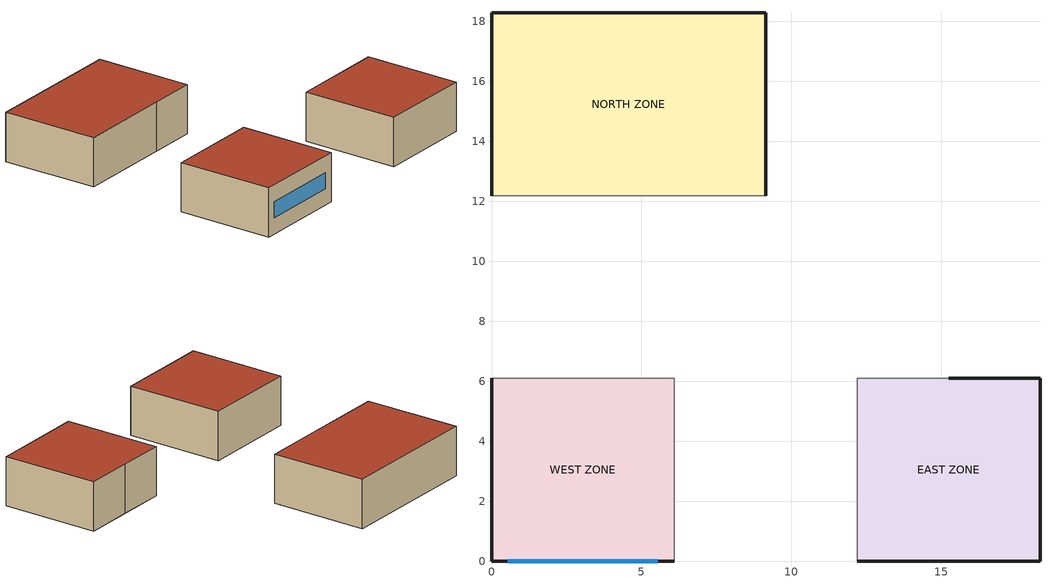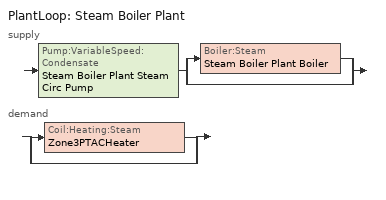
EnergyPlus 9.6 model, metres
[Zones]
WEST ZONE
 floor outside (FLOOR SLAB 8 IN): 0,0 0,6.1 6.1,6.1 6.1,0 z0
 wall outside (EXTWALL80): 0,6.1 0,0 6.1,0 z0:3.05
 wall to NORTH ZONE (PARTITION06): 6.1,6.1 0,6.1 z0:3.05
 wall to EAST ZONE (PARTITION06): 6.1,0 6.1,6.1 z0:3.05
 window (WIN-CON-LIGHT): 0.55,0 5.55,0 z1:2
 roof outside (ROOF34): 0,6.1 0,0 6.1,0 6.1,6.1 z3.05
EAST ZONE
 floor outside (FLOOR SLAB 8 IN): 12.19,0 12.19,6.1 18.29,6.1 18.29,0 z0
 wall outside (EXTWALL80): 12.19,0 18.29,0 18.29,6.1 15.24,6.1 z0:3.05
 wall to NORTH ZONE (PARTITION06): 15.24,6.1 12.19,6.1 z0:3.05
 roof outside (ROOF34): 12.19,6.1 12.19,0 18.29,0 18.29,6.1 z3.05
NORTH ZONE
 floor outside (FLOOR SLAB 8 IN): 0,12.19 0,18.29 9.14,18.29 9.14,12.19 z0
 wall outside (EXTWALL80): 9.14,12.19 9.14,18.29 0,18.29 0,12.19 z0:3.05
 roof outside (ROOF34): 0,18.29 0,12.19 9.14,12.19 9.14,18.29 z3.05
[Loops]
PlantLoop 'Steam Boiler Plant'
 supply: Pump:VariableSpeed:Condensate 'Steam Boiler Plant Steam Circ Pump' > split
  | Boiler:Steam 'Steam Boiler Plant Boiler'
  | bypass
 demand: split
  | Coil:Heating:Steam 'Zone3PTACHeater'
  | bypass
[Building]
NONE: North Axis {deg}=0; Terrain=Suburbs; Loads Convergence Tolerance Value {W}=0.04; Temperature Convergence Tolerance Value {deltaC}=0.4; Solar Distribution=FullInteriorAndExterior; Maximum Number of Warmup Days=25; Minimum Number of Warmup Days=6
[Site:Location]
Miami Intl Ap FL USA WMO=722020: Latitude {deg}=25.82; Longitude {deg}=-80.3; Time Zone {hr}=-5; Elevation {m}=11
[SizingPeriod:DesignDay] Day of Month=21; Humidity Condition Type=Wetbulb; Barometric Pressure {Pa}=101217; Rain Indicator=No; Snow Indicator=No; Daylight Saving Time Indicator=No; Solar Model Indicator=ASHRAEClearSky
Name | Month | Day Type | Maximum Dry-Bulb Temperature {C} | Daily Dry-Bulb Temperature Range {deltaC} | Wetbulb or DewPoint at Maximum Dry-Bulb {C} | Wind Speed {m/s} | Wind Direction {deg} | Sky Clearness
Miami Intl Ap Ann Htg 99.6% Condns DB | 1 | WinterDesignDay | 8.7 | 0 | 8.7 | 3.8 | 340 | 0
Miami Intl Ap Ann Clg .4% Condns DB=>MWB | 7 | SummerDesignDay | 33.2 | 6.7 | 25.3 | 4.5 | 140 | 1
[Site:GroundTemperature:BuildingSurface]
22.03, 22.03, 22.13, 22.3, 22.43, 22.52, 22.62, 22.77, 22.78, 22.55, 22.44, 22.2
[Material] Thermal Absorptance=0.9
Name | Roughness | Thickness {m} | Conductivity {W/m-K} | Density {kg/m3} | Specific Heat {J/kg-K} | Solar Absorptance | Visible Absorptance
A1 - 1 IN STUCCO | Smooth | 0.0253898 | 0.691831 | 1858.142 | 836.8 | 0.92 | 0.92
C4 - 4 IN COMMON BRICK | Rough | 0.101498 | 0.726422 | 1922.216 | 836.8 | 0.76 | 0.76
E1 - 3 / 4 IN PLASTER OR GYP BOARD | Smooth | 0.01905 | 0.726422 | 1601.846 | 836.8 | 0.92 | 0.92
C6 - 8 IN CLAY TILE | Smooth | 0.203302 | 0.570761 | 1121.292 | 836.8 | 0.82 | 0.82
C10 - 8 IN HW CONCRETE | MediumRough | 0.203302 | 1.729577 | 2242.585 | 836.8 | 0.65 | 0.65
E2 - 1 / 2 IN SLAG OR STONE | Rough | 0.0127102 | 1.435549 | 881.0155 | 1673.6 | 0.55 | 0.55
E3 - 3 / 8 IN FELT AND MEMBRANE | Rough | 0.00954024 | 0.190253 | 1121.292 | 1673.6 | 0.75 | 0.75
B6 - 4 IN DENSE INSULATION | VeryRough | 0.101559 | 0.0432394 | 91.30524 | 836.8 | 0.5 | 0.5
B5 - 1 IN DENSE INSULATION | VeryRough | 0.0253898 | 0.0432394 | 91.30524 | 836.8 | 0.5 | 0.5
C12 - 2 IN HW CONCRETE | MediumRough | 0.0509016 | 1.729577 | 2242.585 | 836.8 | 0.65 | 0.65
[Material:NoMass]
CP02 CARPET PAD: Roughness=VeryRough; Thermal Resistance {m2-K/W}=0.21648; Thermal Absorptance=0.9; Solar Absorptance=0.7; Visible Absorptance=0.7
[WindowMaterial:Glazing]
WIN-LAY-GLASS-LIGHT: Optical Data Type=SpectralAverage; Thickness {m}=0.003; Solar Transmittance at Normal Incidence=0.9; Front Side Solar Reflectance at Normal Incidence=0.031; Back Side Solar Reflectance at Normal Incidence=0.031; Visible Transmittance at Normal Incidence=0.9; Front Side Visible Reflectance at Normal Incidence=0.05; Back Side Visible Reflectance at Normal Incidence=0.05; Infrared Transmittance at Normal Incidence=0; Front Side Infrared Hemispherical Emissivity=0.84; Back Side Infrared Hemispherical Emissivity=0.84; Conductivity {W/m-K}=0.9
[Construction]
EXTWALL80: A1 - 1 IN STUCCO, C4 - 4 IN COMMON BRICK, B5 - 1 IN DENSE INSULATION, E1 - 3 / 4 IN PLASTER OR GYP BOARD
PARTITION06: E1 - 3 / 4 IN PLASTER OR GYP BOARD, C6 - 8 IN CLAY TILE, E1 - 3 / 4 IN PLASTER OR GYP BOARD
FLOOR SLAB 8 IN: C10 - 8 IN HW CONCRETE, CP02 CARPET PAD
ROOF34: E2 - 1 / 2 IN SLAG OR STONE, E3 - 3 / 8 IN FELT AND MEMBRANE, B6 - 4 IN DENSE INSULATION, C12 - 2 IN HW CONCRETE
WIN-CON-LIGHT: WIN-LAY-GLASS-LIGHT
[Zone] Type=1; Multiplier=1; Ceiling Height {m}=autocalculate; Volume {m3}=autocalculate
WEST ZONE; EAST ZONE; NORTH ZONE
[People] Number of People Schedule=OFFICE OCCUPANCY; Number of People Calculation Method=people; Fraction Radiant=0.3; Activity Level Schedule=Activity Sch; Carbon Dioxide Generation Rate {m3/s-W}=3.82E-8; Mean Radiant Temperature Calculation Type=zoneaveraged; Work Efficiency Schedule=Work Eff Sch; Clothing Insulation Calculation Method=ClothingInsulationSchedule; Clothing Insulation Schedule=Clothing Sch; Air Velocity Schedule=Air Velo Sch; Thermal Comfort Model 1 Type=FANGER
Name | Zone or ZoneList | Number of People
WEST ZONE | WEST ZONE | 3
EAST ZONE | EAST ZONE | 5
NORTH ZONE | NORTH ZONE | 4
[Lights] Schedule=OFFICE LIGHTING; Design Level Calculation Method=LightingLevel; Return Air Fraction=0; Fraction Radiant=0.2; Fraction Visible=0.2; Fraction Replaceable=0
Name | Zone or ZoneList | Lighting Level {W}
WEST ZONE Lights 1 | WEST ZONE | 1878.63
EAST ZONE Lights 1 | EAST ZONE | 878.6252
NORTH ZONE Lights 1 | NORTH ZONE | 878.6252
[ElectricEquipment] Schedule=OFFICE EQUIP; Design Level Calculation Method=EquipmentLevel; Fraction Latent=0; Fraction Radiant=0.3; Fraction Lost=0
Name | Zone or ZoneList | Design Level {W}
WEST ZONE ElecEq 1 | WEST ZONE | 1928.751
EAST ZONE ElecEq 1 | EAST ZONE | 464.375
NORTH ZONE ElecEq 1 | NORTH ZONE | 2928.751
[ZoneInfiltration:DesignFlowRate] Schedule=INFIL-SCH; Design Flow Rate Calculation Method=flow/zone; Constant Term Coefficient=0; Temperature Term Coefficient=0; Velocity Term Coefficient=0.2237; Velocity Squared Term Coefficient=0
Name | Zone or ZoneList | Design Flow Rate {m3/s}
WEST ZONE Infil 1 | WEST ZONE | 0
EAST ZONE Infil 1 | EAST ZONE | 0.04
NORTH ZONE Infil 1 | NORTH ZONE | 0
[Sizing:Zone] Zone Cooling Design Supply Air Temperature Input Method=SupplyAirTemperature; Zone Cooling Design Supply Air Temperature {C}=12; Zone Heating Design Supply Air Temperature Input Method=SupplyAirTemperature; Zone Heating Design Supply Air Temperature {C}=50; Zone Cooling Design Supply Air Humidity Ratio {kgWater/kgDryAir}=0.008; Zone Heating Design Supply Air Humidity Ratio {kgWater/kgDryAir}=0.008; Zone Heating Sizing Factor=0; Zone Cooling Sizing Factor=0; Cooling Design Air Flow Method=DesignDay; Cooling Design Air Flow Rate {m3/s}=0; Heating Design Air Flow Method=DesignDay; Heating Design Air Flow Rate {m3/s}=0; Account for Dedicated Outdoor Air System=No; Dedicated Outdoor Air System Control Strategy=NeutralSupplyAir; Dedicated Outdoor Air Low Setpoint Temperature for Design {C}=autosize; Dedicated Outdoor Air High Setpoint Temperature for Design {C}=autosize
Name | Design Specification Outdoor Air Object
WEST ZONE | SZ DSOA WEST ZONE
EAST ZONE | SZ DSOA EAST ZONE
NORTH ZONE | SZ DSOA NORTH ZONE
[DesignSpecification:OutdoorAir] Outdoor Air Method=flow/person; Outdoor Air Flow per Person {m3/s-person}=0.00944; Outdoor Air Flow per Zone Floor Area {m3/s-m2}=0; Outdoor Air Flow per Zone {m3/s}=0
SZ DSOA WEST ZONE; SZ DSOA EAST ZONE; SZ DSOA NORTH ZONE
[Sizing:Plant]
Name | Loop Type | Design Loop Exit Temperature {C} | Loop Design Temperature Difference {deltaC}
Hot Water Loop | heating | 82 | 11
Steam Boiler Plant | Steam | 100 | 25
[ZoneControl:Thermostat]
Name | Zone or ZoneList | Control Type Schedule | Control 1 | Control 2
Zone 1 Thermostat | WEST ZONE | West Zone Control Type Sched | DualSetPoint
Zone 2 Thermostat | EAST ZONE | Other Zone Control Type Sched | Heating Setpoint | Cooling Setpoint
Zone 3 Thermostat | NORTH ZONE | Other Zone Control Type Sched | Heating Setpoint | Cooling Setpoint
[ThermostatSetpoint:SingleHeating]
Heating Setpoint: Setpoint Temperature Schedule=Heating Setpoints
[ThermostatSetpoint:SingleCooling]
Cooling Setpoint: Setpoint Temperature Schedule=Cooling Setpoints
[ThermostatSetpoint:DualSetpoint]
DualSetPoint: Heating Setpoint Temperature Schedule=Heating Setpoints; Cooling Setpoint Temperature Schedule=Cooling Setpoints
[ZoneHVAC:PackagedTerminalAirConditioner] Availability Schedule=FanAndCoilAvailSched
Name | Cooling Supply Air Flow Rate {m3/s} | Heating Supply Air Flow Rate {m3/s} | Cooling Outdoor Air Flow Rate {m3/s} | Heating Outdoor Air Flow Rate {m3/s} | No Load Outdoor Air Flow Rate {m3/s} | Supply Air Fan | Heating Coil | Cooling Coil | Fan Placement | Supply Air Fan Operating Mode Schedule | No Load Supply Air Flow Rate {m3/s}
Zone1PTAC | 0.4 | 0.4 | 0.028 | 0.028 | 0.0186 | Zone1PTACFan | Zone1PTACHeater | Zone1PTACDXCoolCoil | BlowThrough | ConstantFanSch
Zone2PTAC | autosize | autosize | autosize | autosize | autosize | Zone2PTACFan | Zone2PTACHeater | Zone2PTACDXCoolCoil | BlowThrough | CyclingFanSch | autosize
Zone3PTAC | autosize | autosize | autosize | autosize | autosize | Zone3PTACFan | Zone3PTACHeater | Zone3PTACDXCoolCoil | DrawThrough | AlternateFanOperationSch | autosize
[Zone equipment]
WEST ZONE: Zone1PTAC
EAST ZONE: Zone2PTAC
NORTH ZONE: Zone3PTAC
[Fan:SystemModel] Availability Schedule=FanAndCoilAvailSched; Speed Control Method=Discrete; Electric Power Minimum Flow Rate Fraction=0; Design Pressure Rise {Pa}=75; Motor Efficiency=0.9; Motor In Air Stream Fraction=1; Design Electric Power Consumption {W}=AUTOSIZE; Design Power Sizing Method=TotalEfficiencyAndPressure; Fan Total Efficiency=0.5
Name | Design Maximum Air Flow Rate {m3/s}
Zone1PTACFan | 0.4
Zone2PTACFan; Zone3PTACFan | Autosize
[Coil:Cooling:DX:VariableSpeed] Number of Speeds=10; Nominal Speed Level=10; Nominal Time for Condensate to Begin Leaving the Coil {s}=0; Initial Moisture Evaporation Rate Divided by Steady-State AC Latent Capacity=0; Energy Part Load Fraction Curve=HPACPLFFPLR; Condenser Type=AirCooled; Crankcase Heater Capacity {W}=200; Maximum Outdoor Dry-Bulb Temperature for Crankcase Heater Operation {C}=10; Speed 1 Reference Unit Gross Rated Total Cooling Capacity {W}=1524.1; Speed 1 Reference Unit Gross Rated Sensible Heat Ratio=0.75; Speed 1 Reference Unit Gross Rated Cooling COP {W/W}=4; Speed 1 Reference Unit Rated Air Flow Rate {m3/s}=0.135907; Speed 1 Reference Unit Rated Condenser Air Flow Rate {m3/s}=0.26; Speed 1 Total Cooling Capacity Function of Temperature Curve=HPACCoolCapFT; Speed 1 Total Cooling Capacity Function of Air Flow Fraction Curve=HPACCoolCapFFF; Speed 1 Energy Input Ratio Function of Temperature Curve=HPACEIRFT; Speed 1 Energy Input Ratio Function of Air Flow Fraction Curve=HPACEIRFFF; Speed 2 Reference Unit Gross Rated Total Cooling Capacity {W}=1877.9; Speed 2 Reference Unit Gross Rated Sensible Heat Ratio=0.75; Speed 2 Reference Unit Gross Rated Cooling COP {W/W}=4; Speed 2 Reference Unit Rated Air Flow Rate {m3/s}=0.151008; Speed 2 Reference Unit Rated Condenser Air Flow Rate {m3/s}=0.3; Speed 2 Total Cooling Capacity Function of Temperature Curve=HPACCoolCapFT; Speed 2 Total Cooling Capacity Function of Air Flow Fraction Curve=HPACCoolCapFFF; Speed 2 Energy Input Ratio Function of Temperature Curve=HPACEIRFT; Speed 2 Energy Input Ratio Function of Air Flow Fraction Curve=HPACEIRFFF; Speed 3 Reference Unit Gross Rated Total Cooling Capacity {W}=2226.6; Speed 3 Reference Unit Gross Rated Sensible Heat Ratio=0.75; Speed 3 Reference Unit Gross Rated Cooling COP {W/W}=4; Speed 3 Reference Unit Rated Air Flow Rate {m3/s}=0.166109; Speed 3 Reference Unit Rated Condenser Air Flow Rate {m3/s}=0.33; Speed 3 Total Cooling Capacity Function of Temperature Curve=HPACCoolCapFT; Speed 3 Total Cooling Capacity Function of Air Flow Fraction Curve=HPACCoolCapFFF; Speed 3 Energy Input Ratio Function of Temperature Curve=HPACEIRFT; Speed 3 Energy Input Ratio Function of Air Flow Fraction Curve=HPACEIRFFF; Speed 4 Reference Unit Gross Rated Total Cooling Capacity {W}=2911.3; Speed 4 Reference Unit Gross Rated Sensible Heat Ratio=0.75; Speed 4 Reference Unit Gross Rated Cooling COP {W/W}=4; Speed 4 Reference Unit Rated Air Flow Rate {m3/s}=0.19631; Speed 4 Reference Unit Rated Condenser Air Flow Rate {m3/s}=0.38; Speed 4 Total Cooling Capacity Function of Temperature Curve=HPACCoolCapFT; Speed 4 Total Cooling Capacity Function of Air Flow Fraction Curve=HPACCoolCapFFF; Speed 4 Energy Input Ratio Function of Temperature Curve=HPACEIRFT; Speed 4 Energy Input Ratio Function of Air Flow Fraction Curve=HPACEIRFFF; Speed 5 Reference Unit Gross Rated Total Cooling Capacity {W}=3581.7; Speed 5 Reference Unit Gross Rated Sensible Heat Ratio=0.75; Speed 5 Reference Unit Gross Rated Cooling COP {W/W}=4; Speed 5 Reference Unit Rated Air Flow Rate {m3/s}=0.226512; Speed 5 Reference Unit Rated Condenser Air Flow Rate {m3/s}=0.44; Speed 5 Total Cooling Capacity Function of Temperature Curve=HPACCoolCapFT; Speed 5 Total Cooling Capacity Function of Air Flow Fraction Curve=HPACCoolCapFFF; Speed 5 Energy Input Ratio Function of Temperature Curve=HPACEIRFT; Speed 5 Energy Input Ratio Function of Air Flow Fraction Curve=HPACEIRFFF; Speed 6 Reference Unit Gross Rated Total Cooling Capacity {W}=4239.5; Speed 6 Reference Unit Gross Rated Sensible Heat Ratio=0.75; Speed 6 Reference Unit Gross Rated Cooling COP {W/W}=4; Speed 6 Reference Unit Rated Air Flow Rate {m3/s}=0.256714; Speed 6 Reference Unit Condenser Air Flow Rate {m3/s}=0.5; Speed 6 Total Cooling Capacity Function of Temperature Curve=HPACCoolCapFT; Speed 6 Total Cooling Capacity Function of Air Flow Fraction Curve=HPACCoolCapFFF; Speed 6 Energy Input Ratio Function of Temperature Curve=HPACEIRFT; Speed 6 Energy Input Ratio Function of Air Flow Fraction Curve=HPACEIRFFF; Speed 7 Reference Unit Gross Rated Total Cooling Capacity {W}=4885.7; Speed 7 Reference Unit Gross Rated Sensible Heat Ratio=0.75; Speed 7 Reference Unit Gross Rated Cooling COP {W/W}=4; Speed 7 Reference Unit Rated Air Flow Rate {m3/s}=0.286915; Speed 7 Reference Unit Condenser Flow Rate {m3/s}=0.57; Speed 7 Total Cooling Capacity Function of Temperature Curve=HPACCoolCapFT; Speed 7 Total Cooling Capacity Function of Air Flow Fraction Curve=HPACCoolCapFFF; Speed 7 Energy Input Ratio Function of Temperature Curve=HPACEIRFT; Speed 7 Energy Input Ratio Function of Air Flow Fraction Curve=HPACEIRFFF; Speed 8 Reference Unit Gross Rated Total Cooling Capacity {W}=5520.7; Speed 8 Reference Unit Gross Rated Sensible Heat Ratio=0.75; Speed 8 Reference Unit Gross Rated Cooling COP {W/W}=4; Speed 8 Reference Unit Rated Air Flow Rate {m3/s}=0.317117; Speed 8 Reference Unit Condenser Air Flow Rate {m3/s}=0.63; Speed 8 Total Cooling Capacity Function of Temperature Curve=HPACCoolCapFT; Speed 8 Total Cooling Capacity Function of Air Flow Fraction Curve=HPACCoolCapFFF; Speed 8 Energy Input Ratio Function of Temperature Curve=HPACEIRFT; Speed 8 Energy Input Ratio Function of Air Flow Fraction Curve=HPACEIRFFF; Speed 9 Reference Unit Gross Rated Total Cooling Capacity {W}=6144.8; Speed 9 Reference Unit Gross Rated Sensible Heat Ratio=0.75; Speed 9 Reference Unit Gross Rated Cooling COP {W/W}=4; Speed 9 Reference Unit Rated Air Flow Rate {m3/s}=0.347318; Speed 9 Reference Unit Condenser Air Flow Rate {m3/s}=0.69; Speed 9 Total Cooling Capacity Function of Temperature Curve=HPACCoolCapFT; Speed 9 Total Cooling Capacity Function of Air Flow Fraction Curve=HPACCoolCapFFF; Speed 9 Energy Input Ratio Function of Temperature Curve=HPACEIRFT; Speed 9 Energy Input Ratio Function of Air Flow Fraction Curve=HPACEIRFFF; Speed 10 Reference Unit Gross Rated Total Cooling Capacity {W}=6758; Speed 10 Reference Unit Gross Rated Sensible Heat Ratio=0.75; Speed 10 Reference Unit Gross Rated Cooling COP {W/W}=4; Speed 10 Reference Unit Rated Air Flow Rate {m3/s}=0.37752; Speed 10 Reference Unit Condenser Air Flow Rate {m3/s}=0.74; Speed 10 Total Cooling Capacity Function of Temperature Curve=HPACCoolCapFT; Speed 10 Total Cooling Capacity Function of Air Flow Fraction Curve=HPACCoolCapFFF; Speed 10 Energy Input Ratio Function of Temperature Curve=HPACEIRFT; Speed 10 Energy Input Ratio Function of Air Flow Fraction Curve=HPACEIRFFF
Name | Gross Rated Total Cooling Capacity At Selected Nominal Speed Level {W} | Rated Air Flow Rate At Selected Nominal Speed Level {m3/s}
Zone1PTACDXCoolCoil | 7200 | 0.4
Zone2PTACDXCoolCoil; Zone3PTACDXCoolCoil | autosize | autosize
[Coil:Heating:Steam]
Zone3PTACHeater: Availability Schedule=HeatingCoilAvailSched; Maximum Steam Flow Rate {m3/s}=0.05; Degree of SubCooling {C}=5; Degree of Loop SubCooling {C}=15; Coil Control Type=ZoneLoadControl
[Coil:Heating:Electric]
Zone2PTACHeater: Availability Schedule=HeatingCoilAvailSched; Efficiency=1; Nominal Capacity {W}=autosize
[Coil:Heating:Fuel]
Zone1PTACHeater: Availability Schedule=HeatingCoilAvailSched; Fuel Type=NaturalGas; Burner Efficiency=1; Nominal Capacity {W}=autosize
[Pump:VariableSpeed:Condensate]
Steam Boiler Plant Steam Circ Pump: Design Steam Volume Flow Rate {m3/s}=0.05; Design Power Consumption {W}=Autosize; Coefficient 1 of the Part Load Performance Curve=0; Coefficient 2 of the Part Load Performance Curve=1; Coefficient 3 of the Part Load Performance Curve=0; Coefficient 4 of the Part Load Performance Curve=0
[Boiler:Steam]
Steam Boiler Plant Boiler: Fuel Type=NaturalGas; Maximum Operating Pressure {Pa}=160000; Theoretical Efficiency=0.8; Design Outlet Steam Temperature {C}=115; Nominal Capacity {W}=autosize; Minimum Part Load Ratio=0.00001; Maximum Part Load Ratio=1; Optimum Part Load Ratio=0.2; Coefficient 1 of Fuel Use Function of Part Load Ratio Curve=0.8; Coefficient 2 of Fuel Use Function of Part Load Ratio Curve=0.1; Coefficient 3 of Fuel Use Function of Part Load Ratio Curve=0.1
[SetpointManager:Scheduled] Control Variable=Temperature; Schedule=Steam-Loop-Temp-Schedule
Name | Setpoint Node or NodeList
Steam Boiler Plant Boiler Setpoint Manager | Steam Boiler Plant Boiler Outlet Node
Steam Boiler Plant Steam Temp Manager | Steam Boiler Plant Steam Supply Outlet Node
[PlantLoop]
Steam Boiler Plant: Fluid Type=Steam; Plant Equipment Operation Scheme=Steam Boiler Plant Operation; Maximum Loop Temperature {C}=110; Minimum Loop Temperature {C}=10; Maximum Loop Flow Rate {m3/s}=0.05; Minimum Loop Flow Rate {m3/s}=0; Plant Loop Volume {m3}=autocalculate; Load Distribution Scheme=Optimal
[PlantEquipmentList]
Steam Boiler Plant heating plant: Steam Boiler Plant Boiler
[PlantEquipmentOperation:HeatingLoad]
Steam Boiler Plant Heat Supply: Load Range 1 Lower Limit {W}=0; Load Range 1 Upper Limit {W}=1000000000000000; Range 1 Equipment List=Steam Boiler Plant heating plant
[PlantEquipmentOperationSchemes]
Steam Boiler Plant Operation: Control Scheme 1=Steam Boiler Plant Heat Supply; Control Scheme 1 Schedule=ON
[Schedule:Compact]
Activity Sch: Through: 12/31, For: AllDays, Until: 24:00, 131.8
Work Eff Sch: Through: 12/31, For: AllDays, Until: 24:00, 0.2
Clothing Sch: Through: 3/31, For: AllDays, Until: 24:00, 0.5, Through: 9/30, For: AllDays, Until: 24:00, 0.9, Through: 12/31, For: AllDays, Until: 24:00, 0.5
Air Velo Sch: Through: 3/31, For: AllDays, Until: 24:00, 0.15, Through: 9/30, For: AllDays, Until: 24:00, 0.25, Through: 12/31, For: AllDays, Until: 24:00, 0.15
OFFICE OCCUPANCY: Through: 12/31, For: WeekDays SummerDesignDay, Until: 6:00, 0, Until: 7:00, 0.1, Until: 8:00, 0.5, Until: 12:00, 1, Until: 13:00, 0.5, Until: 16:00, 1, Until: 17:00, 0.5, Until: 18:00, 0.1, Until: 24:00, 0, For: WinterDesignDay, Until: 6:00, 0, Until: 7:00, 0.1, Until: 8:00, 0.5, Until: 12:00, 1, Until: 13:00, 0.5, Until: 16:00, 1, Until: 17:00, 0.5, Until: 18:00, 0.1, Until: 24:00, 0, For:AllOtherDays, Until: 24:00, 0
OFFICE EQUIP: Through: 12/31, For: WeekDays SummerDesignDay, Until: 8:00, 0, Until: 18:00, 1, Until: 24:00, 0, For: WinterDesignDay, Until: 8:00, 0, Until: 18:00, 1, Until: 24:00, 0, For: AllOtherDays, Until: 24:00, 0
OFFICE LIGHTING: Through: 12/31, For: WeekDays SummerDesignDay, Until: 6:00, 0.05, Until: 7:00, 0.2, Until: 17:00, 1, Until: 18:00, 0.5, Until: 24:00, 0.05, For: WinterDesignDay, Until: 6:00, 0.05, Until: 7:00, 0.2, Until: 17:00, 1, Until: 18:00, 0.5, Until: 24:00, 0.05, For: AllOtherDays, Until: 24:00, 0.05
INFIL-SCH: Through: 3/31, For: AllDays, Until: 24:00, 1, Through: 10/31, For: AllDays, Until: 24:00, 0, Through: 12/31, For: AllDays, Until: 24:00, 1
ON; FanAndCoilAvailSched; HeatingCoilAvailSched; ConstantFanSch: Through: 12/31, For: AllDays, Until: 24:00, 1
Heating Setpoints: Through: 12/31, For: AllDays, Until: 24:00, 22.5
Cooling Setpoints: Through: 12/31, For: AllDays, Until: 24:00, 23.5
West Zone Control Type Sched: Through: 12/31, For: AllDays, Until: 24:00, 4
Other Zone Control Type Sched: Through: 3/31, For: AllDays, Until: 24:00, 1, Through: 9/30, For: AllDays, Until: 24:00, 2, Through: 12/31, For: AllDays, Until: 24:00, 1
CyclingFanSch: Through: 12/31, For: AllDays, Until: 24:00, 0
AlternateFanOperationSch: Through: 12/31, For: AllDays, Until: 7:00, 0, Until: 18:00, 1, Until: 24:00, 0
Steam-Loop-Temp-Schedule: Through: 12/31, For: AllDays, Until: 24:00, 100
[Curve:Quadratic]
Name | Coefficient1 Constant | Coefficient2 x | Coefficient3 x**2 | Minimum Value of x | Maximum Value of x
HPACCoolCapFFF | 0.8 | 0.2 | 0 | 0.5 | 1.5
HPACEIRFFF | 1.1552 | -0.1808 | 0.0256 | 0.5 | 1.5
HPACPLFFPLR | 0.85 | 0.15 | 0 | 0 | 1
[Curve:Biquadratic] Minimum Value of x=12.77778; Maximum Value of x=23.88889; Minimum Value of y=18; Maximum Value of y=46.11111; Input Unit Type for X=Temperature; Input Unit Type for Y=Temperature; Output Unit Type=Dimensionless
Name | Coefficient1 Constant | Coefficient2 x | Coefficient3 x**2 | Coefficient4 y | Coefficient5 y**2 | Coefficient6 x*y
HPACCoolCapFT | 0.942588 | 0.00954335 | 0.00068377 | -0.0110427 | 5.249e-06 | -9.72e-06
HPACEIRFT | 0.342414 | 0.034885 | -0.0006237 | 0.00497722 | 0.000437951 | -0.000728028
